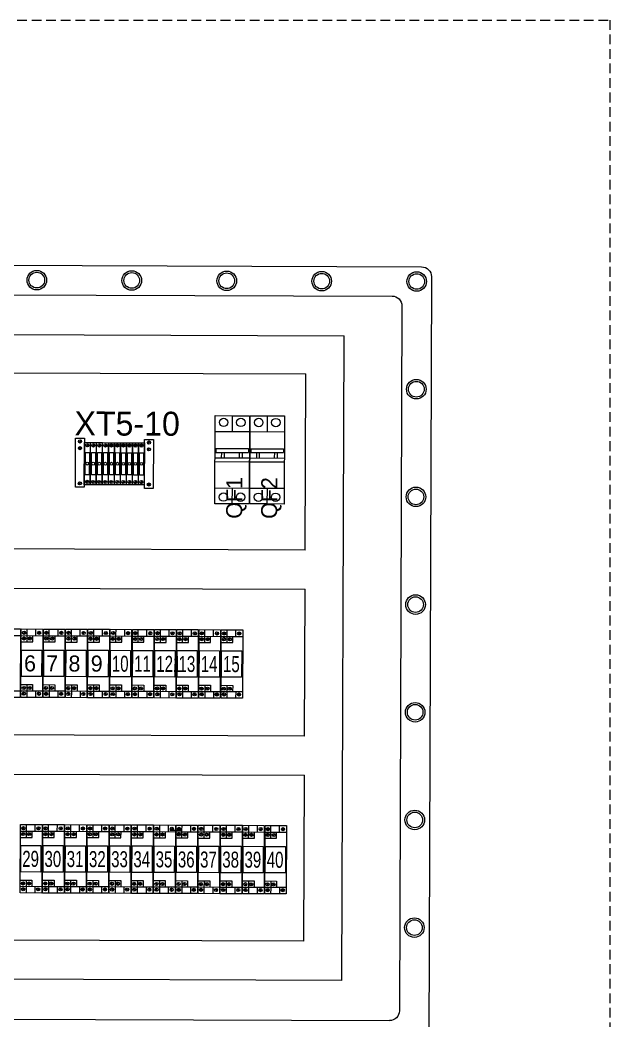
# Model space of a CAD drawing. Header units: millimetres. Extents: x 32721 to 103787, y 57624 to 127312.
# Drawn here: x 33519 to 33823, y 61668 to 62185 of the extents above; entities that cross this region are included whole.
import ezdxf

# ---------------------------------------------------------------- set-up
doc = ezdxf.new("R2010")
doc.units = ezdxf.units.MM
doc.header["$LTSCALE"] = 10
doc.linetypes.add('DASHED', pattern=[0.75, 0.5, -0.25])
doc.layers.add('1轮廓实线层', color=7, linetype='Continuous', lineweight=18)
doc.layers.add('6文字层', color=3, linetype='Continuous', lineweight=18)
doc.styles.add('样式 1', font='SIMYOU.TTF', dxfattribs={"width": 0.75})

msp = doc.modelspace()

# ---------------------------------------------------------------- linework, layer by layer
at = {"layer": '1轮廓实线层'}
for p, q in [((33028.64, 62059.9), (33726.1, 62057.38)), ((33043.75, 62044.68), (33710.89, 62042.27)), ((33068.33, 62024), (33686.16, 62021.77)), ((33684.96, 61688.95), (33686.16, 62021.77)), ((33087.98, 62004.22), (33666.36, 62002.14)), ((33666.04, 61911.16), (33666.36, 62002.14)), ((33619.34, 61935.07), (33619.5, 61980.56)), ((33619.5, 61980.56), (33628.35, 61980.53)), ((33628.35, 61980.53), (33628.32, 61972.37)), ((33628.35, 61980.53), (33637.19, 61980.49)), ((33637.19, 61980.49), (33637.03, 61935.01)), ((33637.41, 61935.01), (33637.58, 61980.49)), ((33637.58, 61980.49), (33646.42, 61980.46)), ((33646.42, 61980.46), (33646.39, 61972.3)), ((33646.42, 61980.46), (33655.27, 61980.43)), ((33655.27, 61980.43), (33655.1, 61934.94)), ((33619.47, 61972.4), (33637.16, 61972.33)), ((33637.55, 61972.33), (33655.24, 61972.27)), ((33619.9, 61963.58), (33619.89, 61961.58)), ((33619.9, 61963.58), (33636.68, 61963.52)), ((33636.68, 61963.52), (33636.67, 61961.52)), ((33637.97, 61963.51), (33637.96, 61961.51)), ((33637.97, 61963.51), (33654.75, 61963.45)), ((33654.75, 61963.45), (33654.74, 61961.45)), ((33619.43, 61958.82), (33637.12, 61958.75)), ((33619.89, 61961.58), (33636.67, 61961.52)), ((33622.87, 61958.8), (33622.88, 61961.57)), ((33624.4, 61958.8), (33624.41, 61961.56)), ((33632.14, 61958.77), (33632.15, 61961.53)), ((33633.67, 61958.76), (33633.68, 61961.53)), ((33637.5, 61958.75), (33655.19, 61958.69)), ((33637.96, 61961.51), (33654.74, 61961.45)), ((33640.94, 61958.74), (33640.95, 61961.5)), ((33642.47, 61958.73), (33642.48, 61961.5)), ((33650.22, 61958.7), (33650.23, 61961.47)), ((33651.74, 61958.7), (33651.75, 61961.46)), ((33619.42, 61956.81), (33637.11, 61956.75)), ((33637.49, 61956.75), (33655.18, 61956.69)), ((33619.37, 61943.23), (33637.06, 61943.17)), ((33628.21, 61943.2), (33628.18, 61935.04)), ((33637.44, 61943.17), (33655.13, 61943.1)), ((33646.29, 61943.14), (33646.26, 61934.97)), ((33628.18, 61935.04), (33619.34, 61935.07)), ((33637.03, 61935.01), (33628.18, 61935.04)), ((33646.26, 61934.97), (33637.41, 61935.01)), ((33655.1, 61934.94), (33646.26, 61934.97)), ((33666.04, 61911.16), (33087.65, 61913.25)), ((33087.56, 61893.03), (33665.97, 61890.94)), ((33665.7, 61815.13), (33665.97, 61890.94)), ((33665.7, 61815.13), (33087.29, 61817.22)), ((33087.22, 61797), (33665.63, 61794.92)), ((33665.32, 61709.23), (33665.63, 61794.92)), ((33665.32, 61709.23), (33086.91, 61711.32)), ((33684.96, 61688.95), (33067.12, 61691.18)), ((33042.4, 61670.68), (33709.54, 61668.27))]:
    msp.add_line(p, q, dxfattribs=at)
at = {"layer": '1轮廓实线层', "lineweight": 13}
for p, q in [((33547.41, 61943.62), (33547.5, 61968.89)), ((33547.5, 61968.89), (33552.05, 61968.87)), ((33549.13, 61966.72), (33550.3, 61967.88)), ((33549.24, 61966.62), (33550.4, 61967.78)), ((33552.05, 61968.87), (33551.96, 61943.6)), ((33583, 61943.03), (33583.1, 61968.3)), ((33583.1, 61968.3), (33587.64, 61968.29)), ((33587.64, 61968.29), (33587.55, 61943.02)), ((33549.12, 61963.25), (33550.29, 61964.41)), ((33549.22, 61963.15), (33550.39, 61964.3)), ((33551.96, 61944.91), (33552.04, 61966.65)), ((33552.04, 61966.65), (33555.07, 61966.64)), ((33552.92, 61964.67), (33554.08, 61965.83)), ((33553.02, 61964.57), (33554.18, 61965.73)), ((33555.07, 61966.64), (33554.99, 61944.9)), ((33555.07, 61944.9), (33555.14, 61966.64)), ((33555.14, 61966.64), (33558.18, 61966.62)), ((33556.02, 61964.66), (33557.19, 61965.82)), ((33556.12, 61964.56), (33557.29, 61965.72)), ((33558.18, 61966.62), (33558.1, 61944.89)), ((33558.17, 61944.89), (33558.25, 61966.62)), ((33558.25, 61966.62), (33561.28, 61966.61)), ((33559.13, 61964.65), (33560.29, 61965.81)), ((33559.23, 61964.55), (33560.39, 61965.7)), ((33561.28, 61966.61), (33561.2, 61944.88)), ((33561.28, 61944.88), (33561.35, 61966.61)), ((33561.35, 61966.61), (33564.39, 61966.6)), ((33562.23, 61964.64), (33563.4, 61965.8)), ((33562.33, 61964.54), (33563.5, 61965.69)), ((33564.39, 61966.6), (33564.31, 61944.87)), ((33564.38, 61944.87), (33564.46, 61966.6)), ((33564.46, 61966.6), (33567.49, 61966.59)), ((33565.34, 61964.63), (33566.5, 61965.78)), ((33565.44, 61964.52), (33566.6, 61965.68)), ((33567.49, 61966.59), (33567.41, 61944.86)), ((33567.49, 61944.86), (33567.56, 61966.59)), ((33567.56, 61966.59), (33570.6, 61966.58)), ((33568.44, 61964.62), (33569.61, 61965.77)), ((33568.54, 61964.51), (33569.71, 61965.67)), ((33570.6, 61966.58), (33570.52, 61944.85)), ((33570.59, 61944.85), (33570.67, 61966.58)), ((33570.67, 61966.58), (33573.7, 61966.57)), ((33571.55, 61964.6), (33572.71, 61965.76)), ((33571.65, 61964.5), (33572.81, 61965.66)), ((33573.7, 61966.57), (33573.62, 61944.84)), ((33573.7, 61944.84), (33573.77, 61966.57)), ((33573.77, 61966.57), (33576.81, 61966.56)), ((33574.65, 61964.59), (33575.82, 61965.75)), ((33574.75, 61964.49), (33575.92, 61965.65)), ((33576.81, 61966.56), (33576.73, 61944.82)), ((33576.8, 61944.82), (33576.88, 61966.56)), ((33576.88, 61966.56), (33579.91, 61966.55)), ((33577.76, 61964.58), (33578.92, 61965.74)), ((33577.86, 61964.48), (33579.02, 61965.64)), ((33579.91, 61966.55), (33579.83, 61944.81)), ((33579.91, 61944.81), (33579.98, 61966.55)), ((33579.98, 61966.55), (33583.02, 61966.54)), ((33580.86, 61964.57), (33582.03, 61965.73)), ((33580.96, 61964.47), (33582.13, 61965.63)), ((33583.02, 61966.54), (33582.94, 61944.8)), ((33583.01, 61944.8), (33583.09, 61966.53)), ((33584.72, 61962.67), (33585.88, 61963.82)), ((33584.73, 61966.14), (33585.9, 61967.3)), ((33584.82, 61962.56), (33585.99, 61963.72)), ((33584.83, 61966.04), (33586, 61967.2)), ((33551.96, 61943.6), (33547.41, 61943.62)), ((33549.06, 61945.08), (33550.22, 61946.24)), ((33549.16, 61944.98), (33550.32, 61946.14)), ((33554.99, 61944.9), (33551.96, 61944.91)), ((33552.85, 61945.82), (33554.02, 61946.98)), ((33552.95, 61945.72), (33554.12, 61946.88)), ((33558.1, 61944.89), (33555.07, 61944.9)), ((33555.95, 61945.81), (33557.12, 61946.97)), ((33556.06, 61945.71), (33557.22, 61946.87)), ((33561.2, 61944.88), (33558.17, 61944.89)), ((33559.06, 61945.8), (33560.23, 61946.96)), ((33559.16, 61945.7), (33560.33, 61946.86)), ((33564.31, 61944.87), (33561.28, 61944.88)), ((33562.16, 61945.79), (33563.33, 61946.95)), ((33562.27, 61945.69), (33563.43, 61946.84)), ((33567.41, 61944.86), (33564.38, 61944.87)), ((33565.27, 61945.78), (33566.44, 61946.94)), ((33565.37, 61945.68), (33566.54, 61946.83)), ((33570.52, 61944.85), (33567.49, 61944.86)), ((33568.37, 61945.77), (33569.54, 61946.92)), ((33568.48, 61945.66), (33569.64, 61946.82)), ((33573.62, 61944.84), (33570.59, 61944.85)), ((33571.48, 61945.76), (33572.65, 61946.91)), ((33571.58, 61945.65), (33572.75, 61946.81)), ((33576.73, 61944.82), (33573.7, 61944.84)), ((33574.58, 61945.74), (33575.75, 61946.9)), ((33574.69, 61945.64), (33575.85, 61946.8)), ((33579.83, 61944.81), (33576.8, 61944.82)), ((33577.69, 61945.73), (33578.86, 61946.89)), ((33577.79, 61945.63), (33578.96, 61946.79)), ((33582.94, 61944.8), (33579.91, 61944.81)), ((33580.79, 61945.72), (33581.96, 61946.88)), ((33580.9, 61945.62), (33582.06, 61946.78)), ((33587.55, 61943.02), (33583, 61943.03)), ((33584.65, 61944.5), (33585.82, 61945.66)), ((33584.75, 61944.4), (33585.92, 61945.55)), ((33507.93, 61870.48), (33519.05, 61870.44)), ((33519.05, 61870.44), (33518.92, 61835.06)), ((33519.27, 61835.06), (33519.4, 61870.43)), ((33519.4, 61870.43), (33530.52, 61870.39)), ((33522.44, 61867.55), (33522.45, 61870.42)), ((33526.94, 61866.95), (33526.96, 61870.41)), ((33530.52, 61870.39), (33530.39, 61835.02)), ((33530.75, 61835.01), (33530.87, 61870.39)), ((33530.87, 61870.39), (33541.99, 61870.35)), ((33533.91, 61867.51), (33533.92, 61870.38)), ((33538.42, 61866.91), (33538.43, 61870.37)), ((33541.99, 61870.35), (33541.87, 61834.97)), ((33542.22, 61834.97), (33542.35, 61870.35)), ((33542.35, 61870.35), (33553.47, 61870.31)), ((33545.39, 61867.47), (33545.4, 61870.34)), ((33549.89, 61866.87), (33549.9, 61870.32)), ((33553.47, 61870.31), (33553.34, 61834.93)), ((33553.69, 61834.93), (33553.82, 61870.31)), ((33553.82, 61870.31), (33564.94, 61870.27)), ((33556.86, 61867.42), (33556.87, 61870.3)), ((33561.36, 61866.83), (33561.38, 61870.28)), ((33564.94, 61870.27), (33564.81, 61834.89)), ((33565.17, 61834.89), (33565.29, 61870.27)), ((33565.29, 61870.27), (33576.41, 61870.23)), ((33568.33, 61867.38), (33568.34, 61870.26)), ((33572.84, 61866.79), (33572.85, 61870.24)), ((33576.41, 61870.23), (33576.28, 61834.85)), ((33576.64, 61834.85), (33576.77, 61870.23)), ((33576.77, 61870.23), (33587.89, 61870.19)), ((33579.81, 61867.34), (33579.82, 61870.22)), ((33584.31, 61866.75), (33584.32, 61870.2)), ((33587.89, 61870.19), (33587.76, 61834.81)), ((33588.11, 61834.81), (33588.24, 61870.19)), ((33588.24, 61870.19), (33599.36, 61870.15)), ((33591.28, 61867.3), (33591.29, 61870.17)), ((33595.78, 61866.7), (33595.79, 61870.16)), ((33599.36, 61870.15), (33599.23, 61834.77)), ((33599.58, 61834.77), (33599.71, 61870.14)), ((33599.71, 61870.14), (33610.83, 61870.1)), ((33602.75, 61867.26), (33602.76, 61870.13)), ((33607.25, 61866.66), (33607.27, 61870.12)), ((33610.83, 61870.1), (33610.7, 61834.73)), ((33611.06, 61834.72), (33611.19, 61870.1)), ((33611.19, 61870.1), (33622.3, 61870.06)), ((33614.22, 61867.22), (33614.24, 61870.09)), ((33618.73, 61866.62), (33618.74, 61870.08)), ((33622.3, 61870.06), (33622.18, 61834.68)), ((33622.53, 61834.68), (33622.66, 61870.06)), ((33622.66, 61870.06), (33633.78, 61870.02)), ((33625.7, 61867.18), (33625.71, 61870.05)), ((33630.2, 61866.58), (33630.21, 61870.03)), ((33633.78, 61870.02), (33633.65, 61834.64)), ((33507.92, 61867.02), (33519.04, 61866.98)), ((33519.39, 61866.98), (33530.51, 61866.94)), ((33520.18, 61864.97), (33521.35, 61866.13)), ((33520.27, 61867.95), (33521.43, 61869.11)), ((33520.28, 61864.87), (33521.45, 61866.02)), ((33520.37, 61867.85), (33521.54, 61869.01)), ((33522.43, 61863.76), (33522.44, 61867.55)), ((33523.25, 61864.96), (33524.41, 61866.11)), ((33523.35, 61864.85), (33524.51, 61866.01)), ((33525.38, 61863.75), (33525.39, 61866.96)), ((33528.04, 61867.92), (33529.21, 61869.08)), ((33528.14, 61867.82), (33529.31, 61868.98)), ((33530.86, 61866.94), (33541.98, 61866.9)), ((33531.66, 61864.93), (33532.82, 61866.08)), ((33531.74, 61867.91), (33532.91, 61869.07)), ((33531.76, 61864.82), (33532.92, 61865.98)), ((33531.84, 61867.81), (33533.01, 61868.96)), ((33533.9, 61863.72), (33533.91, 61867.51)), ((33534.72, 61864.92), (33535.89, 61866.07)), ((33534.82, 61864.81), (33535.99, 61865.97)), ((33536.85, 61863.71), (33536.86, 61866.92)), ((33539.52, 61867.88), (33540.68, 61869.04)), ((33539.62, 61867.78), (33540.78, 61868.94)), ((33542.34, 61866.9), (33553.45, 61866.86)), ((33543.13, 61864.89), (33544.3, 61866.04)), ((33543.21, 61867.87), (33544.38, 61869.03)), ((33543.23, 61864.78), (33544.4, 61865.94)), ((33543.32, 61867.77), (33544.48, 61868.92)), ((33545.37, 61863.68), (33545.39, 61867.47)), ((33546.19, 61864.87), (33547.36, 61866.03)), ((33546.29, 61864.77), (33547.46, 61865.93)), ((33548.32, 61863.67), (33548.34, 61866.87)), ((33550.99, 61867.84), (33552.15, 61869)), ((33551.09, 61867.74), (33552.26, 61868.89)), ((33553.81, 61866.86), (33564.93, 61866.82)), ((33554.6, 61864.84), (33555.77, 61866)), ((33554.69, 61867.83), (33555.85, 61868.98)), ((33554.7, 61864.74), (33555.87, 61865.9)), ((33554.79, 61867.72), (33555.95, 61868.88)), ((33556.85, 61863.64), (33556.86, 61867.42)), ((33557.67, 61864.83), (33558.83, 61865.99)), ((33557.77, 61864.73), (33558.93, 61865.89)), ((33559.8, 61863.63), (33559.81, 61866.83)), ((33562.46, 61867.8), (33563.63, 61868.96)), ((33562.56, 61867.7), (33563.73, 61868.85)), ((33565.28, 61866.81), (33576.4, 61866.77)), ((33566.08, 61864.8), (33567.24, 61865.96)), ((33566.16, 61867.78), (33567.33, 61868.94)), ((33566.18, 61864.7), (33567.34, 61865.86)), ((33566.26, 61867.68), (33567.43, 61868.84)), ((33568.32, 61863.6), (33568.33, 61867.38)), ((33569.14, 61864.79), (33570.3, 61865.95)), ((33569.24, 61864.69), (33570.41, 61865.85)), ((33571.27, 61863.58), (33571.28, 61866.79)), ((33573.93, 61867.76), (33575.1, 61868.91)), ((33574.04, 61867.65), (33575.2, 61868.81)), ((33576.75, 61866.77), (33587.87, 61866.73)), ((33577.55, 61864.76), (33578.71, 61865.92)), ((33577.63, 61867.74), (33578.8, 61868.9)), ((33577.65, 61864.66), (33578.82, 61865.82)), ((33577.74, 61867.64), (33578.9, 61868.8)), ((33579.79, 61863.55), (33579.81, 61867.34)), ((33580.61, 61864.75), (33581.78, 61865.91)), ((33580.71, 61864.65), (33581.88, 61865.81)), ((33582.74, 61863.54), (33582.76, 61866.75)), ((33585.41, 61867.72), (33586.57, 61868.87)), ((33585.51, 61867.61), (33586.67, 61868.77)), ((33588.23, 61866.73), (33599.35, 61866.69)), ((33589.02, 61864.72), (33590.19, 61865.88)), ((33589.11, 61867.7), (33590.27, 61868.86)), ((33589.12, 61864.62), (33590.29, 61865.77)), ((33589.21, 61867.6), (33590.37, 61868.76)), ((33591.27, 61863.51), (33591.28, 61867.3)), ((33592.08, 61864.71), (33593.25, 61865.87)), ((33592.19, 61864.61), (33593.35, 61865.76)), ((33594.22, 61863.5), (33594.23, 61866.71)), ((33596.88, 61867.67), (33598.05, 61868.83)), ((33596.98, 61867.57), (33598.15, 61868.73)), ((33599.7, 61866.69), (33610.82, 61866.65)), ((33600.49, 61864.68), (33601.66, 61865.84)), ((33600.58, 61867.66), (33601.75, 61868.82)), ((33600.6, 61864.58), (33601.76, 61865.73)), ((33600.68, 61867.56), (33601.85, 61868.72)), ((33602.74, 61863.47), (33602.75, 61867.26)), ((33603.56, 61864.67), (33604.72, 61865.82)), ((33603.66, 61864.57), (33604.83, 61865.72)), ((33605.69, 61863.46), (33605.7, 61866.67)), ((33608.35, 61867.63), (33609.52, 61868.79)), ((33608.45, 61867.53), (33609.62, 61868.69)), ((33611.17, 61866.65), (33622.29, 61866.61)), ((33611.97, 61864.64), (33613.13, 61865.79)), ((33612.05, 61867.62), (33613.22, 61868.78)), ((33612.07, 61864.53), (33613.23, 61865.69)), ((33612.15, 61867.52), (33613.32, 61868.67)), ((33614.21, 61863.43), (33614.22, 61867.22)), ((33615.03, 61864.63), (33616.2, 61865.78)), ((33615.13, 61864.52), (33616.3, 61865.68)), ((33617.16, 61863.42), (33617.17, 61866.63)), ((33619.83, 61867.59), (33620.99, 61868.75)), ((33619.93, 61867.49), (33621.09, 61868.65)), ((33622.65, 61866.61), (33633.77, 61866.57)), ((33623.44, 61864.6), (33624.61, 61865.75)), ((33623.53, 61867.58), (33624.69, 61868.74)), ((33623.54, 61864.49), (33624.71, 61865.65)), ((33623.63, 61867.48), (33624.79, 61868.63)), ((33625.68, 61863.39), (33625.7, 61867.18)), ((33626.5, 61864.58), (33627.67, 61865.74)), ((33626.61, 61864.48), (33627.77, 61865.64)), ((33628.64, 61863.38), (33628.65, 61866.59)), ((33631.3, 61867.55), (33632.47, 61868.71)), ((33631.4, 61867.45), (33632.57, 61868.6)), ((33519.38, 61863.77), (33525.38, 61863.75)), ((33530.85, 61863.73), (33536.85, 61863.71)), ((33542.32, 61863.69), (33548.32, 61863.67)), ((33553.8, 61863.65), (33559.8, 61863.63)), ((33565.27, 61863.61), (33571.27, 61863.58)), ((33576.74, 61863.57), (33582.74, 61863.54)), ((33588.22, 61863.52), (33594.22, 61863.5)), ((33599.69, 61863.48), (33605.69, 61863.46)), ((33611.16, 61863.44), (33617.16, 61863.42)), ((33622.63, 61863.4), (33628.64, 61863.38)), ((33507.81, 61838.55), (33518.93, 61838.51)), ((33519.3, 61841.72), (33525.3, 61841.7)), ((33520.09, 61840.52), (33521.25, 61839.35)), ((33520.2, 61840.62), (33521.35, 61839.45)), ((33522.35, 61841.71), (33522.33, 61837.92)), ((33523.16, 61840.5), (33524.32, 61839.34)), ((33523.26, 61840.61), (33524.42, 61839.44)), ((33525.3, 61841.7), (33525.29, 61838.49)), ((33530.77, 61841.68), (33536.77, 61841.65)), ((33531.57, 61840.47), (33532.73, 61839.31)), ((33531.67, 61840.58), (33532.83, 61839.41)), ((33533.82, 61841.66), (33533.81, 61837.88)), ((33534.63, 61840.46), (33535.79, 61839.3)), ((33534.73, 61840.56), (33535.89, 61839.4)), ((33536.77, 61841.65), (33536.76, 61838.45)), ((33542.24, 61841.63), (33548.24, 61841.61)), ((33543.04, 61840.43), (33544.2, 61839.27)), ((33543.14, 61840.53), (33544.3, 61839.37)), ((33545.29, 61841.62), (33545.28, 61837.84)), ((33546.1, 61840.42), (33547.26, 61839.26)), ((33546.21, 61840.52), (33547.36, 61839.36)), ((33548.24, 61841.61), (33548.23, 61838.41)), ((33553.72, 61841.59), (33559.72, 61841.57)), ((33554.51, 61840.39), (33555.67, 61839.23)), ((33554.62, 61840.49), (33555.77, 61839.33)), ((33556.77, 61841.58), (33556.75, 61837.79)), ((33557.58, 61840.38), (33558.73, 61839.21)), ((33557.68, 61840.48), (33558.84, 61839.32)), ((33559.72, 61841.57), (33559.71, 61838.36)), ((33565.19, 61841.55), (33571.19, 61841.53)), ((33565.99, 61840.35), (33567.14, 61839.18)), ((33566.09, 61840.45), (33567.25, 61839.29)), ((33568.24, 61841.54), (33568.23, 61837.75)), ((33569.05, 61840.34), (33570.21, 61839.17)), ((33569.15, 61840.44), (33570.31, 61839.27)), ((33571.19, 61841.53), (33571.18, 61838.32)), ((33576.66, 61841.51), (33582.66, 61841.49)), ((33577.46, 61840.31), (33578.62, 61839.14)), ((33577.56, 61840.41), (33578.72, 61839.24)), ((33579.71, 61841.5), (33579.7, 61837.71)), ((33580.52, 61840.3), (33581.68, 61839.13)), ((33580.63, 61840.4), (33581.78, 61839.23)), ((33582.66, 61841.49), (33582.65, 61838.28)), ((33588.14, 61841.47), (33594.14, 61841.45)), ((33588.93, 61840.27), (33590.09, 61839.1)), ((33589.04, 61840.37), (33590.19, 61839.2)), ((33591.19, 61841.46), (33591.17, 61837.67)), ((33592, 61840.26), (33593.15, 61839.09)), ((33592.1, 61840.36), (33593.26, 61839.19)), ((33594.14, 61841.45), (33594.13, 61838.24)), ((33599.61, 61841.43), (33605.61, 61841.41)), ((33600.41, 61840.23), (33601.56, 61839.06)), ((33600.51, 61840.33), (33601.67, 61839.16)), ((33602.66, 61841.42), (33602.64, 61837.63)), ((33603.47, 61840.21), (33604.63, 61839.05)), ((33603.57, 61840.32), (33604.73, 61839.15)), ((33605.61, 61841.41), (33605.6, 61838.2)), ((33611.08, 61841.39), (33617.08, 61841.36)), ((33611.88, 61840.18), (33613.04, 61839.02)), ((33611.98, 61840.29), (33613.14, 61839.12)), ((33614.13, 61841.38), (33614.12, 61837.59)), ((33614.94, 61840.17), (33616.1, 61839.01)), ((33615.04, 61840.27), (33616.2, 61839.11)), ((33617.08, 61841.36), (33617.07, 61838.16)), ((33622.56, 61841.34), (33628.56, 61841.32)), ((33623.35, 61840.14), (33624.51, 61838.98)), ((33623.45, 61840.24), (33624.61, 61839.08)), ((33625.6, 61841.33), (33625.59, 61837.55)), ((33626.42, 61840.13), (33627.57, 61838.97)), ((33626.52, 61840.23), (33627.68, 61839.07)), ((33628.56, 61841.32), (33628.54, 61838.12)), ((33518.92, 61835.06), (33507.8, 61835.1)), ((33530.39, 61835.02), (33519.27, 61835.06)), ((33519.29, 61838.51), (33530.41, 61838.47)), ((33520.16, 61837.53), (33521.32, 61836.37)), ((33520.26, 61837.63), (33521.42, 61836.47)), ((33522.33, 61837.92), (33522.32, 61835.04)), ((33526.84, 61838.48), (33526.83, 61835.03)), ((33527.93, 61837.5), (33529.09, 61836.34)), ((33528.03, 61837.61), (33529.19, 61836.44)), ((33541.87, 61834.97), (33530.75, 61835.01)), ((33530.76, 61838.47), (33541.88, 61838.43)), ((33531.63, 61837.49), (33532.79, 61836.33)), ((33531.73, 61837.59), (33532.89, 61836.43)), ((33533.81, 61837.88), (33533.8, 61835)), ((33538.31, 61838.44), (33538.3, 61834.99)), ((33539.41, 61837.46), (33540.56, 61836.3)), ((33539.51, 61837.56), (33540.66, 61836.4)), ((33553.34, 61834.93), (33542.22, 61834.97)), ((33542.23, 61838.43), (33553.35, 61838.39)), ((33543.1, 61837.45), (33544.26, 61836.28)), ((33543.21, 61837.55), (33544.36, 61836.39)), ((33545.28, 61837.84), (33545.27, 61834.96)), ((33549.79, 61838.4), (33549.77, 61834.95)), ((33550.88, 61837.42), (33552.04, 61836.26)), ((33550.98, 61837.52), (33552.14, 61836.36)), ((33564.81, 61834.89), (33553.69, 61834.93)), ((33553.71, 61838.39), (33564.82, 61838.35)), ((33554.58, 61837.41), (33555.74, 61836.24)), ((33554.68, 61837.51), (33555.84, 61836.34)), ((33556.75, 61837.79), (33556.74, 61834.92)), ((33561.26, 61838.36), (33561.25, 61834.9)), ((33562.35, 61837.38), (33563.51, 61836.21)), ((33562.45, 61837.48), (33563.61, 61836.32)), ((33576.28, 61834.85), (33565.17, 61834.89)), ((33565.18, 61838.34), (33576.3, 61838.3)), ((33566.05, 61837.37), (33567.21, 61836.2)), ((33566.15, 61837.47), (33567.31, 61836.3)), ((33568.23, 61837.75), (33568.22, 61834.88)), ((33572.73, 61838.32), (33572.72, 61834.86)), ((33573.82, 61837.34), (33574.98, 61836.17)), ((33573.93, 61837.44), (33575.08, 61836.27)), ((33587.76, 61834.81), (33576.64, 61834.85)), ((33576.65, 61838.3), (33587.77, 61838.26)), ((33577.52, 61837.33), (33578.68, 61836.16)), ((33577.63, 61837.43), (33578.78, 61836.26)), ((33579.7, 61837.71), (33579.69, 61834.84)), ((33584.21, 61838.28), (33584.19, 61834.82)), ((33585.3, 61837.3), (33586.45, 61836.13)), ((33585.4, 61837.4), (33586.56, 61836.23)), ((33599.23, 61834.77), (33588.11, 61834.81)), ((33588.12, 61838.26), (33599.24, 61838.22)), ((33589, 61837.28), (33590.15, 61836.12)), ((33589.1, 61837.39), (33590.26, 61836.22)), ((33591.17, 61837.67), (33591.16, 61834.8)), ((33595.68, 61838.23), (33595.67, 61834.78)), ((33596.77, 61837.26), (33597.93, 61836.09)), ((33596.87, 61837.36), (33598.03, 61836.19)), ((33610.7, 61834.73), (33599.58, 61834.77)), ((33599.6, 61838.22), (33610.72, 61838.18)), ((33600.47, 61837.24), (33601.63, 61836.08)), ((33600.57, 61837.34), (33601.73, 61836.18)), ((33602.64, 61837.63), (33602.63, 61834.75)), ((33607.15, 61838.19), (33607.14, 61834.74)), ((33608.24, 61837.21), (33609.4, 61836.05)), ((33608.35, 61837.32), (33609.5, 61836.15)), ((33622.18, 61834.68), (33611.06, 61834.72)), ((33611.07, 61838.18), (33622.19, 61838.14)), ((33611.94, 61837.2), (33613.1, 61836.04)), ((33612.05, 61837.3), (33613.2, 61836.14)), ((33614.12, 61837.59), (33614.11, 61834.71)), ((33618.62, 61838.15), (33618.61, 61834.7)), ((33619.72, 61837.17), (33620.87, 61836.01)), ((33619.82, 61837.27), (33620.98, 61836.11)), ((33633.65, 61834.64), (33622.53, 61834.68)), ((33622.54, 61838.14), (33633.66, 61838.1)), ((33623.42, 61837.16), (33624.57, 61835.99)), ((33623.52, 61837.26), (33624.68, 61836.1)), ((33625.59, 61837.55), (33625.58, 61834.67)), ((33630.1, 61838.11), (33630.09, 61834.66)), ((33631.19, 61837.13), (33632.35, 61835.97)), ((33631.29, 61837.23), (33632.45, 61836.07)), ((33518.91, 61734.13), (33519.04, 61769.51)), ((33519.04, 61769.51), (33530.16, 61769.47)), ((33519.9, 61767.02), (33521.07, 61768.18)), ((33520.01, 61766.92), (33521.17, 61768.08)), ((33522.06, 61762.83), (33522.08, 61766.62)), ((33522.08, 61766.62), (33522.09, 61769.5)), ((33526.58, 61766.03), (33526.59, 61769.48)), ((33527.68, 61767), (33528.84, 61768.15)), ((33527.78, 61766.89), (33528.94, 61768.05)), ((33530.16, 61769.47), (33530.03, 61734.09)), ((33530.38, 61734.09), (33530.51, 61769.47)), ((33530.51, 61769.47), (33541.63, 61769.43)), ((33531.38, 61766.98), (33532.54, 61768.14)), ((33531.48, 61766.88), (33532.64, 61768.04)), ((33533.54, 61762.79), (33533.55, 61766.58)), ((33533.55, 61766.58), (33533.56, 61769.46)), ((33538.05, 61765.98), (33538.06, 61769.44)), ((33539.15, 61766.95), (33540.32, 61768.11)), ((33539.25, 61766.85), (33540.42, 61768.01)), ((33541.63, 61769.43), (33541.5, 61734.05)), ((33541.86, 61734.05), (33541.98, 61769.43)), ((33541.98, 61769.43), (33553.1, 61769.38)), ((33542.85, 61766.94), (33544.02, 61768.1)), ((33542.95, 61766.84), (33544.12, 61768)), ((33545.01, 61762.75), (33545.02, 61766.54)), ((33545.02, 61766.54), (33545.03, 61769.41)), ((33549.53, 61765.94), (33549.54, 61769.4)), ((33550.62, 61766.91), (33551.79, 61768.07)), ((33550.73, 61766.81), (33551.89, 61767.97)), ((33553.1, 61769.38), (33552.97, 61734.01)), ((33553.33, 61734.01), (33553.46, 61769.38)), ((33553.46, 61769.38), (33564.58, 61769.34)), ((33554.32, 61766.9), (33555.49, 61768.06)), ((33554.42, 61766.8), (33555.59, 61767.96)), ((33556.48, 61762.71), (33556.5, 61766.5)), ((33556.5, 61766.5), (33556.51, 61769.37)), ((33561, 61765.9), (33561.01, 61769.36)), ((33562.1, 61766.87), (33563.26, 61768.03)), ((33562.2, 61766.77), (33563.36, 61767.93)), ((33564.58, 61769.34), (33564.45, 61733.96)), ((33564.8, 61733.96), (33564.93, 61769.34)), ((33564.93, 61769.34), (33576.05, 61769.3)), ((33565.8, 61766.86), (33566.96, 61768.02)), ((33565.9, 61766.76), (33567.06, 61767.91)), ((33567.95, 61762.67), (33567.97, 61766.46)), ((33567.97, 61766.46), (33567.98, 61769.33)), ((33572.47, 61765.86), (33572.48, 61769.31)), ((33573.57, 61766.83), (33574.74, 61767.99)), ((33573.67, 61766.73), (33574.84, 61767.89)), ((33576.05, 61769.3), (33575.92, 61733.92)), ((33576.27, 61733.92), (33576.4, 61769.3)), ((33576.4, 61769.3), (33587.52, 61769.26)), ((33577.27, 61766.82), (33578.44, 61767.97)), ((33577.37, 61766.72), (33578.54, 61767.87)), ((33579.43, 61762.63), (33579.44, 61766.42)), ((33579.44, 61766.42), (33579.45, 61769.29)), ((33583.94, 61765.82), (33583.96, 61769.27)), ((33585.04, 61766.79), (33586.21, 61767.95)), ((33585.14, 61766.69), (33586.31, 61767.84)), ((33587.52, 61769.26), (33587.39, 61733.88)), ((33587.75, 61733.88), (33587.88, 61769.26)), ((33587.88, 61769.26), (33598.99, 61769.22)), ((33588.74, 61766.78), (33589.91, 61767.93)), ((33588.84, 61766.67), (33590.01, 61767.83)), ((33590.9, 61762.59), (33590.91, 61766.37)), ((33590.91, 61766.37), (33590.92, 61769.25)), ((33595.42, 61765.78), (33595.43, 61769.23)), ((33600.71, 61766.41), (33596.16, 61766.43)), ((33596.52, 61766.75), (33597.68, 61767.91)), ((33596.62, 61766.65), (33597.78, 61767.8)), ((33601.33, 61766.41), (33596.78, 61766.43)), ((33602.37, 61766.41), (33597.82, 61766.42)), ((33598.99, 61769.22), (33598.87, 61733.84)), ((33599.22, 61733.84), (33599.35, 61769.22)), ((33599.35, 61769.22), (33610.47, 61769.18)), ((33600.22, 61766.73), (33601.38, 61767.89)), ((33600.32, 61766.63), (33601.48, 61767.79)), ((33602.37, 61762.55), (33602.39, 61766.33)), ((33602.39, 61766.33), (33602.4, 61769.21)), ((33606.89, 61765.74), (33606.9, 61769.19)), ((33607.99, 61766.71), (33609.15, 61767.86)), ((33608.09, 61766.6), (33609.26, 61767.76)), ((33610.47, 61769.18), (33610.34, 61733.8)), ((33610.69, 61733.8), (33610.82, 61769.18)), ((33610.82, 61769.18), (33621.94, 61769.14)), ((33611.69, 61766.69), (33612.85, 61767.85)), ((33611.79, 61766.59), (33612.96, 61767.75)), ((33613.85, 61762.5), (33613.86, 61766.29)), ((33613.86, 61766.29), (33613.87, 61769.17)), ((33618.36, 61765.69), (33618.38, 61769.15)), ((33619.46, 61766.67), (33620.63, 61767.82)), ((33619.56, 61766.56), (33620.73, 61767.72)), ((33621.94, 61769.14), (33621.81, 61733.76)), ((33622.17, 61733.76), (33622.29, 61769.14)), ((33622.29, 61769.14), (33633.41, 61769.09)), ((33623.16, 61766.65), (33624.33, 61767.81)), ((33623.26, 61766.55), (33624.43, 61767.71)), ((33625.32, 61762.46), (33625.33, 61766.25)), ((33625.33, 61766.25), (33625.34, 61769.12)), ((33629.84, 61765.65), (33629.85, 61769.11)), ((33630.93, 61766.62), (33632.1, 61767.78)), ((33631.04, 61766.52), (33632.2, 61767.68)), ((33633.41, 61769.09), (33633.29, 61733.72)), ((33633.64, 61733.72), (33633.77, 61769.09)), ((33633.77, 61769.09), (33644.89, 61769.05)), ((33634.63, 61766.61), (33635.8, 61767.77)), ((33634.74, 61766.51), (33635.9, 61767.67)), ((33636.79, 61762.42), (33636.81, 61766.21)), ((33636.81, 61766.21), (33636.82, 61769.08)), ((33641.31, 61765.61), (33641.32, 61769.07)), ((33642.41, 61766.58), (33643.57, 61767.74)), ((33642.51, 61766.48), (33643.68, 61767.64)), ((33644.89, 61769.05), (33644.76, 61733.67)), ((33645.11, 61733.67), (33645.24, 61769.05)), ((33645.24, 61769.05), (33656.36, 61769.01)), ((33646.11, 61766.57), (33647.27, 61767.73)), ((33646.21, 61766.47), (33647.37, 61767.62)), ((33648.28, 61766.17), (33648.29, 61769.04)), ((33652.78, 61765.57), (33652.79, 61769.03)), ((33653.88, 61766.54), (33655.05, 61767.7)), ((33653.98, 61766.44), (33655.15, 61767.6)), ((33656.36, 61769.01), (33656.23, 61733.63)), ((33519.01, 61762.85), (33525.01, 61762.82)), ((33519.02, 61766.05), (33530.14, 61766.01)), ((33519.82, 61764.04), (33520.98, 61765.2)), ((33519.92, 61763.94), (33521.09, 61765.1)), ((33522.88, 61764.03), (33524.05, 61765.19)), ((33522.98, 61763.93), (33524.15, 61765.09)), ((33525.01, 61762.82), (33525.03, 61766.03)), ((33530.49, 61762.8), (33536.49, 61762.78)), ((33530.5, 61766.01), (33541.62, 61765.97)), ((33531.29, 61764), (33532.46, 61765.16)), ((33531.39, 61763.9), (33532.56, 61765.06)), ((33534.36, 61763.99), (33535.52, 61765.15)), ((33534.46, 61763.89), (33535.62, 61765.04)), ((33536.49, 61762.78), (33536.5, 61765.99)), ((33541.96, 61762.76), (33547.96, 61762.74)), ((33541.97, 61765.97), (33553.09, 61765.93)), ((33542.76, 61763.96), (33543.93, 61765.12)), ((33542.87, 61763.86), (33544.03, 61765.01)), ((33545.83, 61763.95), (33546.99, 61765.11)), ((33545.93, 61763.85), (33547.1, 61765)), ((33547.96, 61762.74), (33547.97, 61765.95)), ((33553.43, 61762.72), (33559.43, 61762.7)), ((33553.44, 61765.93), (33564.56, 61765.89)), ((33554.24, 61763.92), (33555.4, 61765.08)), ((33554.34, 61763.82), (33555.51, 61764.97)), ((33557.3, 61763.91), (33558.47, 61765.06)), ((33557.4, 61763.8), (33558.57, 61764.96)), ((33559.43, 61762.7), (33559.44, 61765.91)), ((33564.91, 61762.68), (33570.91, 61762.66)), ((33564.92, 61765.89), (33576.04, 61765.85)), ((33565.71, 61763.88), (33566.88, 61765.03)), ((33565.81, 61763.77), (33566.98, 61764.93)), ((33568.77, 61763.87), (33569.94, 61765.02)), ((33568.88, 61763.76), (33570.04, 61764.92)), ((33570.91, 61762.66), (33570.92, 61765.87)), ((33576.38, 61762.64), (33582.38, 61762.62)), ((33576.39, 61765.85), (33587.51, 61765.81)), ((33577.18, 61763.84), (33578.35, 61764.99)), ((33577.29, 61763.73), (33578.45, 61764.89)), ((33580.25, 61763.82), (33581.41, 61764.98)), ((33580.35, 61763.72), (33581.51, 61764.88)), ((33582.38, 61762.62), (33582.39, 61765.82)), ((33587.85, 61762.6), (33593.85, 61762.58)), ((33587.86, 61765.8), (33598.98, 61765.76)), ((33588.66, 61763.79), (33589.82, 61764.95)), ((33588.76, 61763.69), (33589.92, 61764.85)), ((33591.72, 61763.78), (33592.89, 61764.94)), ((33591.82, 61763.68), (33592.99, 61764.84)), ((33593.85, 61762.58), (33593.86, 61765.78)), ((33599.32, 61762.56), (33605.33, 61762.53)), ((33599.34, 61765.76), (33610.45, 61765.72)), ((33600.13, 61763.75), (33601.3, 61764.91)), ((33600.23, 61763.65), (33601.4, 61764.81)), ((33603.19, 61763.74), (33604.36, 61764.9)), ((33603.3, 61763.64), (33604.46, 61764.8)), ((33605.33, 61762.53), (33605.34, 61765.74)), ((33610.8, 61762.51), (33616.8, 61762.49)), ((33610.81, 61765.72), (33621.93, 61765.68)), ((33611.6, 61763.71), (33612.77, 61764.87)), ((33611.7, 61763.61), (33612.87, 61764.77)), ((33614.67, 61763.7), (33615.83, 61764.86)), ((33614.77, 61763.6), (33615.93, 61764.75)), ((33616.8, 61762.49), (33616.81, 61765.7)), ((33622.27, 61762.47), (33628.27, 61762.45)), ((33622.28, 61765.68), (33633.4, 61765.64)), ((33623.08, 61763.67), (33624.24, 61764.83)), ((33623.18, 61763.57), (33624.34, 61764.72)), ((33626.14, 61763.66), (33627.31, 61764.82)), ((33626.24, 61763.56), (33627.41, 61764.71)), ((33628.27, 61762.45), (33628.28, 61765.66)), ((33633.74, 61762.43), (33639.74, 61762.41)), ((33633.75, 61765.64), (33644.87, 61765.6)), ((33634.55, 61763.63), (33635.71, 61764.79)), ((33634.65, 61763.53), (33635.82, 61764.68)), ((33637.61, 61763.62), (33638.78, 61764.77)), ((33637.71, 61763.51), (33638.88, 61764.67)), ((33639.74, 61762.41), (33639.76, 61765.62)), ((33645.22, 61762.39), (33651.22, 61762.37)), ((33645.23, 61765.6), (33656.35, 61765.56)), ((33646.02, 61763.59), (33647.19, 61764.74)), ((33646.12, 61763.48), (33647.29, 61764.64)), ((33648.27, 61762.38), (33648.28, 61766.17)), ((33649.09, 61763.58), (33650.25, 61764.73)), ((33649.19, 61763.47), (33650.35, 61764.63)), ((33651.22, 61762.37), (33651.23, 61765.58)), ((33518.93, 61740.79), (33524.93, 61740.77)), ((33521.98, 61740.78), (33521.97, 61736.99)), ((33524.93, 61740.77), (33524.92, 61737.56)), ((33530.41, 61740.75), (33536.41, 61740.73)), ((33533.46, 61740.74), (33533.44, 61736.95)), ((33536.41, 61740.73), (33536.4, 61737.52)), ((33541.88, 61740.71), (33547.88, 61740.69)), ((33544.93, 61740.7), (33544.92, 61736.91)), ((33547.88, 61740.69), (33547.87, 61737.48)), ((33553.35, 61740.67), (33559.35, 61740.65)), ((33556.4, 61740.66), (33556.39, 61736.87)), ((33559.35, 61740.65), (33559.34, 61737.44)), ((33564.83, 61740.63), (33570.83, 61740.6)), ((33567.88, 61740.61), (33567.86, 61736.83)), ((33570.83, 61740.6), (33570.82, 61737.4)), ((33576.3, 61740.58), (33582.3, 61740.56)), ((33579.35, 61740.57), (33579.33, 61736.79)), ((33582.3, 61740.56), (33582.29, 61737.36)), ((33587.77, 61740.54), (33593.77, 61740.52)), ((33590.82, 61740.53), (33590.81, 61736.74)), ((33593.77, 61740.52), (33593.76, 61737.31)), ((33599.24, 61740.5), (33605.25, 61740.48)), ((33602.29, 61740.49), (33602.28, 61736.7)), ((33605.25, 61740.48), (33605.23, 61737.27)), ((33610.72, 61740.46), (33616.72, 61740.44)), ((33613.77, 61740.45), (33613.75, 61736.66)), ((33616.72, 61740.44), (33616.71, 61737.23)), ((33622.19, 61740.42), (33628.19, 61740.4)), ((33625.24, 61740.41), (33625.23, 61736.62)), ((33628.19, 61740.4), (33628.18, 61737.19)), ((33633.66, 61740.38), (33639.66, 61740.36)), ((33636.71, 61740.37), (33636.7, 61736.58)), ((33639.66, 61740.36), (33639.65, 61737.15)), ((33518.92, 61737.58), (33530.04, 61737.54)), ((33519.73, 61739.59), (33520.89, 61738.42)), ((33519.79, 61736.61), (33520.95, 61735.44)), ((33519.83, 61739.69), (33520.99, 61738.53)), ((33519.9, 61736.71), (33521.05, 61735.54)), ((33521.97, 61736.99), (33521.96, 61734.12)), ((33522.79, 61739.58), (33523.95, 61738.41)), ((33522.9, 61739.68), (33524.05, 61738.51)), ((33526.48, 61737.56), (33526.46, 61734.1)), ((33527.57, 61736.58), (33528.73, 61735.41)), ((33527.67, 61736.68), (33528.83, 61735.51)), ((33530.39, 61737.54), (33541.51, 61737.5)), ((33531.2, 61739.55), (33532.36, 61738.38)), ((33531.27, 61736.57), (33532.42, 61735.4)), ((33531.31, 61739.65), (33532.46, 61738.48)), ((33531.37, 61736.67), (33532.53, 61735.5)), ((33533.44, 61736.95), (33533.43, 61734.08)), ((33534.27, 61739.54), (33535.42, 61738.37)), ((33534.37, 61739.64), (33535.53, 61738.47)), ((33537.95, 61737.52), (33537.94, 61734.06)), ((33539.04, 61736.54), (33540.2, 61735.37)), ((33539.14, 61736.64), (33540.3, 61735.47)), ((33541.87, 61737.5), (33552.99, 61737.46)), ((33542.68, 61739.51), (33543.83, 61738.34)), ((33542.74, 61736.52), (33543.9, 61735.36)), ((33542.78, 61739.61), (33543.94, 61738.44)), ((33542.84, 61736.63), (33544, 61735.46)), ((33544.92, 61736.91), (33544.91, 61734.04)), ((33545.74, 61739.5), (33546.9, 61738.33)), ((33545.84, 61739.6), (33547, 61738.43)), ((33549.42, 61737.47), (33549.41, 61734.02)), ((33550.51, 61736.5), (33551.67, 61735.33)), ((33550.62, 61736.6), (33551.77, 61735.43)), ((33553.34, 61737.46), (33564.46, 61737.42)), ((33554.15, 61739.47), (33555.31, 61738.3)), ((33554.21, 61736.48), (33555.37, 61735.32)), ((33554.25, 61739.57), (33555.41, 61738.4)), ((33554.32, 61736.58), (33555.47, 61735.42)), ((33556.39, 61736.87), (33556.38, 61733.99)), ((33557.21, 61739.45), (33558.37, 61738.29)), ((33557.32, 61739.56), (33558.47, 61738.39)), ((33560.9, 61737.43), (33560.88, 61733.98)), ((33561.99, 61736.45), (33563.14, 61735.29)), ((33562.09, 61736.56), (33563.25, 61735.39)), ((33564.81, 61737.42), (33575.93, 61737.38)), ((33565.62, 61739.42), (33566.78, 61738.26)), ((33565.69, 61736.44), (33566.84, 61735.28)), ((33565.72, 61739.53), (33566.88, 61738.36)), ((33565.79, 61736.54), (33566.95, 61735.38)), ((33567.86, 61736.83), (33567.85, 61733.95)), ((33568.69, 61739.41), (33569.84, 61738.25)), ((33568.79, 61739.51), (33569.95, 61738.35)), ((33572.37, 61737.39), (33572.36, 61733.94)), ((33573.46, 61736.41), (33574.62, 61735.25)), ((33573.56, 61736.51), (33574.72, 61735.35)), ((33576.29, 61737.38), (33587.41, 61737.34)), ((33577.1, 61739.38), (33578.25, 61738.22)), ((33577.16, 61736.4), (33578.32, 61735.23)), ((33577.2, 61739.48), (33578.36, 61738.32)), ((33577.26, 61736.5), (33578.42, 61735.34)), ((33579.33, 61736.79), (33579.32, 61733.91)), ((33580.16, 61739.37), (33581.32, 61738.21)), ((33580.26, 61739.47), (33581.42, 61738.31)), ((33583.84, 61737.35), (33583.83, 61733.89)), ((33584.93, 61736.37), (33586.09, 61735.21)), ((33585.04, 61736.47), (33586.19, 61735.31)), ((33587.76, 61737.34), (33598.88, 61737.3)), ((33588.57, 61739.34), (33589.73, 61738.18)), ((33588.63, 61736.36), (33589.79, 61735.19)), ((33588.67, 61739.44), (33589.83, 61738.28)), ((33588.73, 61736.46), (33589.89, 61735.29)), ((33590.81, 61736.74), (33590.8, 61733.87)), ((33591.63, 61739.33), (33592.79, 61738.16)), ((33591.73, 61739.43), (33592.89, 61738.27)), ((33595.31, 61737.31), (33595.3, 61733.85)), ((33596.41, 61736.33), (33597.56, 61735.16)), ((33596.51, 61736.43), (33597.67, 61735.27)), ((33599.23, 61737.29), (33610.35, 61737.25)), ((33600.04, 61739.3), (33601.2, 61738.13)), ((33600.11, 61736.32), (33601.26, 61735.15)), ((33600.14, 61739.4), (33601.3, 61738.24)), ((33600.21, 61736.42), (33601.37, 61735.25)), ((33602.28, 61736.7), (33602.27, 61733.83)), ((33603.11, 61739.29), (33604.26, 61738.12)), ((33603.21, 61739.39), (33604.36, 61738.22)), ((33606.79, 61737.27), (33606.78, 61733.81)), ((33607.88, 61736.29), (33609.04, 61735.12)), ((33607.98, 61736.39), (33609.14, 61735.22)), ((33610.71, 61737.25), (33621.83, 61737.21)), ((33611.51, 61739.26), (33612.67, 61738.09)), ((33611.58, 61736.28), (33612.74, 61735.11)), ((33611.62, 61739.36), (33612.77, 61738.19)), ((33611.68, 61736.38), (33612.84, 61735.21)), ((33613.75, 61736.66), (33613.74, 61733.79)), ((33614.58, 61739.25), (33615.74, 61738.08)), ((33614.68, 61739.35), (33615.84, 61738.18)), ((33618.26, 61737.23), (33618.25, 61733.77)), ((33619.35, 61736.25), (33620.51, 61735.08)), ((33619.45, 61736.35), (33620.61, 61735.18)), ((33622.18, 61737.21), (33633.3, 61737.17)), ((33622.99, 61739.22), (33624.15, 61738.05)), ((33623.05, 61736.23), (33624.21, 61735.07)), ((33623.09, 61739.32), (33624.25, 61738.15)), ((33623.15, 61736.34), (33624.31, 61735.17)), ((33625.23, 61736.62), (33625.22, 61733.75)), ((33626.05, 61739.21), (33627.21, 61738.04)), ((33626.15, 61739.31), (33627.31, 61738.14)), ((33629.73, 61737.18), (33629.72, 61733.73)), ((33630.83, 61736.21), (33631.98, 61735.04)), ((33630.93, 61736.31), (33632.08, 61735.14)), ((33633.65, 61737.17), (33644.77, 61737.13)), ((33634.46, 61739.18), (33635.62, 61738.01)), ((33634.52, 61736.19), (33635.68, 61735.03)), ((33634.56, 61739.28), (33635.72, 61738.11)), ((33634.63, 61736.29), (33635.78, 61735.13)), ((33636.7, 61736.58), (33636.69, 61733.7)), ((33637.52, 61739.16), (33638.68, 61738)), ((33637.63, 61739.27), (33638.78, 61738.1)), ((33641.21, 61737.14), (33641.19, 61733.69)), ((33642.3, 61736.16), (33643.46, 61735)), ((33642.4, 61736.27), (33643.56, 61735.1)), ((33645.13, 61737.13), (33656.24, 61737.09)), ((33645.14, 61740.34), (33651.14, 61740.31)), ((33645.93, 61739.13), (33647.09, 61737.97)), ((33646, 61736.15), (33647.16, 61734.99)), ((33646.04, 61739.24), (33647.19, 61738.07)), ((33646.1, 61736.25), (33647.26, 61735.09)), ((33648.17, 61736.54), (33648.16, 61733.66)), ((33648.19, 61740.32), (33648.17, 61736.54)), ((33649, 61739.12), (33650.15, 61737.96)), ((33649.1, 61739.22), (33650.26, 61738.06)), ((33651.14, 61740.31), (33651.13, 61737.11)), ((33652.68, 61737.1), (33652.67, 61733.65)), ((33653.77, 61736.12), (33654.93, 61734.96)), ((33653.87, 61736.22), (33655.03, 61735.06)), ((33530.03, 61734.09), (33518.91, 61734.13)), ((33541.5, 61734.05), (33530.38, 61734.09)), ((33552.97, 61734.01), (33541.86, 61734.05)), ((33564.45, 61733.96), (33553.33, 61734.01)), ((33575.92, 61733.92), (33564.8, 61733.96)), ((33587.39, 61733.88), (33576.27, 61733.92)), ((33598.87, 61733.84), (33587.75, 61733.88)), ((33610.34, 61733.8), (33599.22, 61733.84)), ((33621.81, 61733.76), (33610.69, 61733.8)), ((33633.29, 61733.72), (33622.17, 61733.76)), ((33644.76, 61733.67), (33633.64, 61733.72)), ((33656.23, 61733.63), (33645.11, 61733.67))]:
    msp.add_line(p, q, dxfattribs=at)
at = {"layer": '1轮廓实线层', "linetype": 'DASHED'}
msp.add_lwpolyline([(32887.35, 62184.8), (33823.3, 62184.8), (33823.3, 61318.65), (32887.35, 61318.65)], close=True, dxfattribs=at)
at = {"layer": '1轮廓实线层'}
for points in [[(33726.1, 62057.38, -0.414214), (33731.14, 62052.31), (33729.72, 61658.09, -0.414214), (33724.64, 61653.05)], [(33710.89, 62042.27, -0.414214), (33715.92, 62037.2), (33714.61, 61673.31, -0.414214), (33709.54, 61668.27)]]:
    msp.add_lwpolyline(points, format="xyb", dxfattribs=at)
at = {"layer": '1轮廓实线层', "lineweight": 13}
for points in [[(33552.54, 61961.51), (33554.61, 61961.5), (33554.56, 61950), (33552.5, 61950)], [(33555.65, 61961.49), (33557.71, 61961.49), (33557.67, 61949.98), (33555.61, 61949.99)], [(33558.75, 61961.48), (33560.82, 61961.48), (33560.77, 61949.97), (33558.71, 61949.98)], [(33561.86, 61961.47), (33563.92, 61961.46), (33563.88, 61949.96), (33561.82, 61949.97)], [(33564.96, 61961.46), (33567.03, 61961.45), (33566.98, 61949.95), (33564.92, 61949.96)], [(33568.07, 61961.45), (33570.13, 61961.44), (33570.09, 61949.94), (33568.03, 61949.95)], [(33571.17, 61961.44), (33573.24, 61961.43), (33573.19, 61949.93), (33571.13, 61949.94)], [(33574.28, 61961.43), (33576.34, 61961.42), (33576.3, 61949.92), (33574.24, 61949.92)], [(33577.38, 61961.42), (33579.45, 61961.41), (33579.4, 61949.91), (33577.34, 61949.91)], [(33580.49, 61961.4), (33582.55, 61961.4), (33582.51, 61949.9), (33580.45, 61949.9)], [(33519.61, 61859.57), (33529.97, 61859.54), (33529.93, 61845.88), (33519.56, 61845.91)], [(33531.08, 61859.53), (33541.45, 61859.49), (33541.4, 61845.84), (33531.03, 61845.87)], [(33542.55, 61859.49), (33552.92, 61859.45), (33552.87, 61845.79), (33542.5, 61845.83)], [(33554.03, 61859.45), (33564.39, 61859.41), (33564.34, 61845.75), (33553.98, 61845.79)], [(33565.5, 61859.41), (33575.87, 61859.37), (33575.82, 61845.71), (33565.45, 61845.75)], [(33576.97, 61859.37), (33587.34, 61859.33), (33587.29, 61845.67), (33576.92, 61845.71)], [(33588.45, 61859.33), (33598.81, 61859.29), (33598.76, 61845.63), (33588.4, 61845.67)], [(33599.92, 61859.28), (33610.29, 61859.25), (33610.24, 61845.59), (33599.87, 61845.62)], [(33611.39, 61859.24), (33621.76, 61859.2), (33621.71, 61845.55), (33611.34, 61845.58)], [(33622.87, 61859.2), (33633.23, 61859.16), (33633.18, 61845.5), (33622.82, 61845.54)], [(33519.24, 61758.65), (33529.61, 61758.61), (33529.56, 61744.95), (33519.19, 61744.99)], [(33530.72, 61758.61), (33541.08, 61758.57), (33541.03, 61744.91), (33530.67, 61744.95)], [(33542.19, 61758.56), (33552.56, 61758.53), (33552.51, 61744.87), (33542.14, 61744.91)], [(33553.66, 61758.52), (33564.03, 61758.49), (33563.98, 61744.83), (33553.61, 61744.86)], [(33565.14, 61758.48), (33575.5, 61758.44), (33575.45, 61744.78), (33565.09, 61744.82)], [(33576.61, 61758.44), (33586.98, 61758.4), (33586.93, 61744.74), (33576.56, 61744.78)], [(33588.08, 61758.4), (33598.45, 61758.36), (33598.4, 61744.7), (33588.03, 61744.74)], [(33599.55, 61758.36), (33609.92, 61758.32), (33609.87, 61744.66), (33599.51, 61744.7)], [(33611.03, 61758.32), (33621.39, 61758.28), (33621.35, 61744.62), (33610.98, 61744.66)], [(33622.5, 61758.27), (33632.87, 61758.24), (33632.82, 61744.58), (33622.45, 61744.62)], [(33633.97, 61758.23), (33644.34, 61758.2), (33644.29, 61744.54), (33633.92, 61744.57)], [(33645.45, 61758.19), (33655.81, 61758.15), (33655.76, 61744.49), (33645.4, 61744.53)]]:
    msp.add_lwpolyline(points, close=True, dxfattribs=at)
at = {"layer": '1轮廓实线层'}
for centre, radius in [((33527.45, 62050.51), 5.05), ((33527.45, 62050.51), 4.04), ((33576.47, 62050.34), 5.05), ((33576.47, 62050.34), 4.04), ((33625.5, 62050.16), 5.05), ((33625.5, 62050.16), 4.04), ((33674.52, 62049.98), 5.05), ((33674.52, 62049.98), 4.04), ((33723.55, 62049.81), 5.05), ((33723.55, 62049.81), 4.04), ((33723.35, 61994.21), 5.05), ((33723.35, 61994.21), 4.04), ((33623.91, 61977.09), 2.17), ((33632.76, 61977.06), 2.17), ((33641.99, 61977.03), 2.17), ((33650.83, 61976.99), 2.17), ((33723.15, 61938.62), 5.05), ((33723.15, 61938.62), 4.04), ((33623.77, 61938.51), 2.17), ((33632.62, 61938.48), 2.17), ((33641.85, 61938.44), 2.17), ((33650.69, 61938.41), 2.17), ((33722.95, 61883.02), 5.05), ((33722.95, 61883.02), 4.04), ((33722.75, 61827.43), 5.05), ((33722.75, 61827.43), 4.04), ((33722.54, 61771.83), 5.05), ((33722.54, 61771.83), 4.04), ((33722.34, 61716.24), 5.05), ((33722.34, 61716.24), 4.04)]:
    msp.add_circle(centre, radius, dxfattribs=at)
at = {"layer": '1轮廓实线层', "lineweight": 13}
for centre, radius in [((33549.77, 61967.25), 0.821), ((33549.76, 61963.78), 0.821), ((33553.55, 61965.2), 0.821), ((33556.66, 61965.19), 0.821), ((33559.76, 61965.18), 0.821), ((33562.87, 61965.17), 0.821), ((33565.97, 61965.15), 0.821), ((33569.08, 61965.14), 0.821), ((33572.18, 61965.13), 0.821), ((33575.29, 61965.12), 0.821), ((33578.39, 61965.11), 0.821), ((33581.5, 61965.1), 0.821), ((33585.35, 61963.19), 0.821), ((33585.36, 61966.67), 0.821), ((33553.52, 61955.78), 0.742), ((33556.62, 61955.76), 0.742), ((33559.73, 61955.75), 0.742), ((33562.83, 61955.74), 0.742), ((33565.94, 61955.73), 0.742), ((33569.04, 61955.72), 0.742), ((33572.15, 61955.71), 0.742), ((33575.25, 61955.7), 0.742), ((33578.36, 61955.69), 0.742), ((33581.46, 61955.67), 0.742), ((33553.48, 61946.35), 0.821), ((33556.59, 61946.34), 0.821), ((33559.69, 61946.33), 0.821), ((33562.8, 61946.32), 0.821), ((33565.9, 61946.31), 0.821), ((33569.01, 61946.29), 0.821), ((33572.11, 61946.28), 0.821), ((33575.22, 61946.27), 0.821), ((33578.32, 61946.26), 0.821), ((33581.43, 61946.25), 0.821), ((33549.69, 61945.61), 0.821), ((33585.29, 61945.03), 0.821), ((33520.82, 61865.5), 0.821), ((33520.9, 61868.48), 0.821), ((33523.88, 61865.48), 0.821), ((33528.68, 61868.45), 0.821), ((33532.29, 61865.45), 0.821), ((33532.38, 61868.44), 0.821), ((33535.35, 61865.44), 0.821), ((33540.15, 61868.41), 0.821), ((33543.76, 61865.41), 0.821), ((33543.85, 61868.4), 0.821), ((33546.83, 61865.4), 0.821), ((33551.62, 61868.37), 0.821), ((33555.24, 61865.37), 0.821), ((33555.32, 61868.35), 0.821), ((33558.3, 61865.36), 0.821), ((33563.09, 61868.33), 0.821), ((33566.71, 61865.33), 0.821), ((33566.79, 61868.31), 0.821), ((33569.77, 61865.32), 0.821), ((33574.57, 61868.28), 0.821), ((33578.18, 61865.29), 0.821), ((33578.27, 61868.27), 0.821), ((33581.25, 61865.28), 0.821), ((33586.04, 61868.24), 0.821), ((33589.65, 61865.25), 0.821), ((33589.74, 61868.23), 0.821), ((33592.72, 61865.24), 0.821), ((33597.51, 61868.2), 0.821), ((33601.13, 61865.21), 0.821), ((33601.21, 61868.19), 0.821), ((33604.19, 61865.2), 0.821), ((33608.99, 61868.16), 0.821), ((33612.6, 61865.16), 0.821), ((33612.69, 61868.15), 0.821), ((33615.66, 61865.15), 0.821), ((33620.46, 61868.12), 0.821), ((33624.07, 61865.12), 0.821), ((33624.16, 61868.11), 0.821), ((33627.14, 61865.11), 0.821), ((33631.93, 61868.08), 0.821), ((33520.72, 61839.98), 0.821), ((33523.79, 61839.97), 0.821), ((33532.2, 61839.94), 0.821), ((33535.26, 61839.93), 0.821), ((33543.67, 61839.9), 0.821), ((33546.73, 61839.89), 0.821), ((33555.14, 61839.86), 0.821), ((33558.21, 61839.85), 0.821), ((33566.62, 61839.82), 0.821), ((33569.68, 61839.81), 0.821), ((33578.09, 61839.78), 0.821), ((33581.15, 61839.76), 0.821), ((33589.56, 61839.73), 0.821), ((33592.63, 61839.72), 0.821), ((33601.04, 61839.69), 0.821), ((33604.1, 61839.68), 0.821), ((33612.51, 61839.65), 0.821), ((33615.57, 61839.64), 0.821), ((33623.98, 61839.61), 0.821), ((33627.05, 61839.6), 0.821), ((33520.79, 61837), 0.821), ((33528.56, 61836.97), 0.821), ((33532.26, 61836.96), 0.821), ((33540.03, 61836.93), 0.821), ((33543.73, 61836.92), 0.821), ((33551.51, 61836.89), 0.821), ((33555.21, 61836.88), 0.821), ((33562.98, 61836.85), 0.821), ((33566.68, 61836.83), 0.821), ((33574.45, 61836.81), 0.821), ((33578.15, 61836.79), 0.821), ((33585.93, 61836.77), 0.821), ((33589.63, 61836.75), 0.821), ((33597.4, 61836.72), 0.821), ((33601.1, 61836.71), 0.821), ((33608.87, 61836.68), 0.821), ((33612.57, 61836.67), 0.821), ((33620.35, 61836.64), 0.821), ((33624.05, 61836.63), 0.821), ((33631.82, 61836.6), 0.821), ((33520.54, 61767.55), 0.821), ((33528.31, 61767.52), 0.821), ((33532.01, 61767.51), 0.821), ((33539.78, 61767.48), 0.821), ((33543.48, 61767.47), 0.821), ((33551.26, 61767.44), 0.821), ((33554.96, 61767.43), 0.821), ((33562.73, 61767.4), 0.821), ((33566.43, 61767.39), 0.821), ((33574.2, 61767.36), 0.821), ((33577.9, 61767.35), 0.821), ((33585.68, 61767.32), 0.821), ((33589.38, 61767.3), 0.821), ((33597.15, 61767.28), 0.821), ((33600.85, 61767.26), 0.821), ((33608.62, 61767.23), 0.821), ((33612.32, 61767.22), 0.821), ((33620.1, 61767.19), 0.821), ((33623.79, 61767.18), 0.821), ((33631.57, 61767.15), 0.821), ((33635.27, 61767.14), 0.821), ((33643.04, 61767.11), 0.821), ((33646.74, 61767.1), 0.821), ((33654.51, 61767.07), 0.821), ((33520.45, 61764.57), 0.821), ((33523.52, 61764.56), 0.821), ((33531.93, 61764.53), 0.821), ((33534.99, 61764.52), 0.821), ((33543.4, 61764.49), 0.821), ((33546.46, 61764.48), 0.821), ((33554.87, 61764.45), 0.821), ((33557.93, 61764.43), 0.821), ((33566.34, 61764.4), 0.821), ((33569.41, 61764.39), 0.821), ((33577.82, 61764.36), 0.821), ((33580.88, 61764.35), 0.821), ((33589.29, 61764.32), 0.821), ((33592.35, 61764.31), 0.821), ((33600.76, 61764.28), 0.821), ((33603.83, 61764.27), 0.821), ((33612.24, 61764.24), 0.821), ((33615.3, 61764.23), 0.821), ((33623.71, 61764.2), 0.821), ((33626.77, 61764.19), 0.821), ((33635.18, 61764.16), 0.821), ((33638.25, 61764.14), 0.821), ((33646.66, 61764.11), 0.821), ((33649.72, 61764.1), 0.821), ((33520.36, 61739.06), 0.821), ((33520.42, 61736.07), 0.821), ((33523.42, 61739.05), 0.821), ((33528.2, 61736.05), 0.821), ((33531.83, 61739.02), 0.821), ((33531.9, 61736.03), 0.821), ((33534.9, 61739), 0.821), ((33539.67, 61736), 0.821), ((33543.31, 61738.97), 0.821), ((33543.37, 61735.99), 0.821), ((33546.37, 61738.96), 0.821), ((33551.14, 61735.96), 0.821), ((33554.78, 61738.93), 0.821), ((33554.84, 61735.95), 0.821), ((33557.84, 61738.92), 0.821), ((33562.62, 61735.92), 0.821), ((33566.25, 61738.89), 0.821), ((33566.32, 61735.91), 0.821), ((33569.32, 61738.88), 0.821), ((33574.09, 61735.88), 0.821), ((33577.73, 61738.85), 0.821), ((33577.79, 61735.87), 0.821), ((33580.79, 61738.84), 0.821), ((33585.56, 61735.84), 0.821), ((33589.2, 61738.81), 0.821), ((33589.26, 61735.83), 0.821), ((33592.26, 61738.8), 0.821), ((33597.04, 61735.8), 0.821), ((33600.67, 61738.77), 0.821), ((33600.74, 61735.78), 0.821), ((33603.73, 61738.76), 0.821), ((33608.51, 61735.76), 0.821), ((33612.14, 61738.73), 0.821), ((33612.21, 61735.74), 0.821), ((33615.21, 61738.71), 0.821), ((33619.98, 61735.71), 0.821), ((33623.62, 61738.68), 0.821), ((33623.68, 61735.7), 0.821), ((33626.68, 61738.67), 0.821), ((33631.45, 61735.67), 0.821), ((33635.09, 61738.64), 0.821), ((33635.15, 61735.66), 0.821), ((33638.15, 61738.63), 0.821), ((33642.93, 61735.63), 0.821), ((33646.56, 61738.6), 0.821), ((33646.63, 61735.62), 0.821), ((33649.63, 61738.59), 0.821), ((33654.4, 61735.59), 0.821)]:
    msp.add_circle(centre, radius, dxfattribs=at)

# ---------------------------------------------------------------- texts
at = {"layer": '6文字层', "style": '样式 1'}
for s, height, rotation, p in [('XT5-10', 12.404, 359.7932, (33546.88, 61970.35)), ('QF1', 8.269, 89.7932, (33633.44, 61927.34)), ('QF2', 8.269, 89.7932, (33651.51, 61927.27)), ('6', 8.27, 359.7932, (33520.87, 61848.55)), ('7', 8.27, 359.7932, (33532.34, 61848.51)), ('8', 8.27, 359.7932, (33543.81, 61848.46)), ('9', 8.27, 359.7932, (33555.29, 61848.42))]:
    msp.add_text(s, height=height, rotation=rotation, dxfattribs=at).set_placement(p)
at = {"layer": '6文字层', "style": '样式 1', "width": 0.7}
for s, p in [('10', (33566.2, 61848.38)), ('11', (33577.68, 61848.34)), ('121', (33589.15, 61848.3)), ('13', (33600.62, 61848.26)), ('14', (33612.1, 61848.22)), ('15', (33623.57, 61848.18)), ('29', (33519.94, 61747.62)), ('30', (33531.42, 61747.58)), ('31', (33542.89, 61747.54)), ('32', (33554.36, 61747.5)), ('33', (33565.84, 61747.46)), ('34', (33577.31, 61747.42)), ('35', (33588.78, 61747.37)), ('36', (33600.26, 61747.33)), ('37', (33611.73, 61747.29)), ('38', (33623.2, 61747.25)), ('39', (33634.67, 61747.21)), ('40', (33646.15, 61747.17))]:
    msp.add_text(s, height=8.269, rotation=359.7932, dxfattribs=at).set_placement(p)

doc.saveas('drawing.dxf')
